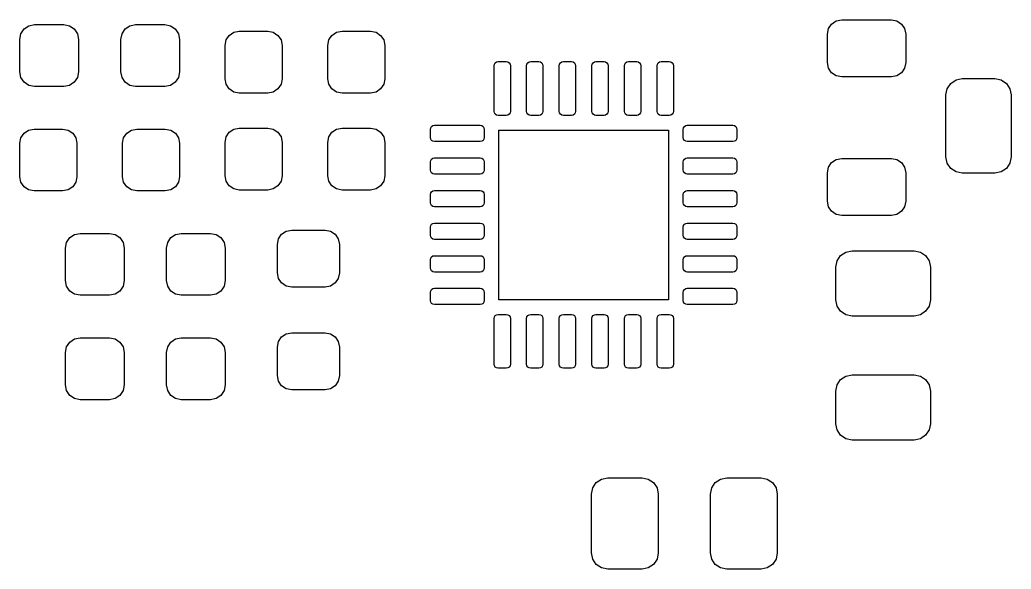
# Model space of a CAD drawing. Extents: x -2.16 to 1.75, y 0.51 to 2.75.
# Drawn here: x -1.301 to -0.703, y 1.987 to 2.319 of the extents above; entities that cross this region are included whole.
import ezdxf

# ---------------------------------------------------------------- set-up
doc = ezdxf.new("R2010")
doc.units = 0
doc.header["$MEASUREMENT"] = 0
doc.layers.add('BLACK', color=7, linetype='CONTINUOUS')

msp = doc.modelspace()

# ---------------------------------------------------------------- linework, layer by layer
at = {"layer": 'BLACK', "linetype": 'CONTINUOUS'}
for p, q in [((-0.81297, 2.31374), (-0.8111, 2.31653)), ((-0.8111, 2.31653), (-0.80831, 2.3184)), ((-0.80831, 2.3184), (-0.80501, 2.31906)), ((-0.80501, 2.31906), (-0.77499, 2.31906)), ((-0.77499, 2.31906), (-0.77169, 2.3184)), ((-0.77169, 2.3184), (-0.7689, 2.31653)), ((-0.7689, 2.31653), (-0.76703, 2.31374)), ((-1.30122, 2.30728), (-1.30055, 2.31067)), ((-1.30055, 2.31067), (-1.29863, 2.31355)), ((-1.29863, 2.31355), (-1.29575, 2.31547)), ((-1.29575, 2.31547), (-1.29236, 2.31614)), ((-1.29236, 2.31614), (-1.27465, 2.31614)), ((-1.27465, 2.31614), (-1.27126, 2.31547)), ((-1.27126, 2.31547), (-1.26838, 2.31355)), ((-1.26838, 2.31355), (-1.26646, 2.31067)), ((-1.26646, 2.31067), (-1.26579, 2.30728)), ((-1.2402, 2.30728), (-1.23952, 2.31067)), ((-1.23952, 2.31067), (-1.2376, 2.31355)), ((-1.2376, 2.31355), (-1.23473, 2.31547)), ((-1.23473, 2.31547), (-1.23134, 2.31614)), ((-1.23134, 2.31614), (-1.21362, 2.31614)), ((-1.21362, 2.31614), (-1.21023, 2.31547)), ((-1.21023, 2.31547), (-1.20736, 2.31355)), ((-1.20736, 2.31355), (-1.20544, 2.31067)), ((-1.20544, 2.31067), (-1.20476, 2.30728)), ((-1.1748, 2.30968), (-1.17201, 2.31155)), ((-1.17201, 2.31155), (-1.16871, 2.3122)), ((-1.16871, 2.3122), (-1.15149, 2.3122)), ((-1.15149, 2.3122), (-1.14819, 2.31155)), ((-1.14819, 2.31155), (-1.1454, 2.30968)), ((-1.11279, 2.30968), (-1.11, 2.31155)), ((-1.11, 2.31155), (-1.1067, 2.3122)), ((-1.1067, 2.3122), (-1.08948, 2.3122)), ((-1.08948, 2.3122), (-1.08618, 2.31155)), ((-1.08618, 2.31155), (-1.08339, 2.30968)), ((-0.81362, 2.31044), (-0.81297, 2.31374)), ((-0.81362, 2.29322), (-0.81362, 2.31044)), ((-0.76703, 2.31374), (-0.76638, 2.31044)), ((-0.76638, 2.31044), (-0.76638, 2.29322)), ((-1.30122, 2.2876), (-1.30122, 2.30728)), ((-1.26579, 2.30728), (-1.26579, 2.2876)), ((-1.2402, 2.2876), (-1.2402, 2.30728)), ((-1.20476, 2.30728), (-1.20476, 2.2876)), ((-1.17732, 2.30359), (-1.17667, 2.30689)), ((-1.17667, 2.30689), (-1.1748, 2.30968)), ((-1.1454, 2.30968), (-1.14353, 2.30689)), ((-1.14353, 2.30689), (-1.14287, 2.30359)), ((-1.11531, 2.30359), (-1.11466, 2.30689)), ((-1.11466, 2.30689), (-1.11279, 2.30968)), ((-1.08339, 2.30968), (-1.08152, 2.30689)), ((-1.08152, 2.30689), (-1.08087, 2.30359)), ((-1.17732, 2.28342), (-1.17732, 2.30359)), ((-1.14287, 2.30359), (-1.14287, 2.28342)), ((-1.11531, 2.28342), (-1.11531, 2.30359)), ((-1.08087, 2.30359), (-1.08087, 2.28342)), ((-1.01492, 2.29134), (-1.01473, 2.29228)), ((-1.01473, 2.29228), (-1.0142, 2.29308)), ((-1.0142, 2.29308), (-1.0134, 2.29361)), ((-1.0134, 2.29361), (-1.01246, 2.2938)), ((-1.01246, 2.2938), (-1.00754, 2.2938)), ((-1.00754, 2.2938), (-1.0066, 2.29361)), ((-1.0066, 2.29361), (-1.0058, 2.29308)), ((-1.0058, 2.29308), (-1.00527, 2.29228)), ((-1.00527, 2.29228), (-1.00508, 2.29134)), ((-0.99524, 2.29134), (-0.99505, 2.29228)), ((-0.99505, 2.29228), (-0.99452, 2.29308)), ((-0.99452, 2.29308), (-0.99372, 2.29361)), ((-0.99372, 2.29361), (-0.99278, 2.2938)), ((-0.99278, 2.2938), (-0.98785, 2.2938)), ((-0.98785, 2.2938), (-0.98691, 2.29361)), ((-0.98691, 2.29361), (-0.98611, 2.29308)), ((-0.98611, 2.29308), (-0.98558, 2.29228)), ((-0.98558, 2.29228), (-0.98539, 2.29134)), ((-0.97555, 2.29134), (-0.97536, 2.29228)), ((-0.97536, 2.29228), (-0.97483, 2.29308)), ((-0.97483, 2.29308), (-0.97403, 2.29361)), ((-0.97403, 2.29361), (-0.97309, 2.2938)), ((-0.97309, 2.2938), (-0.96817, 2.2938)), ((-0.96817, 2.2938), (-0.96723, 2.29361)), ((-0.96723, 2.29361), (-0.96643, 2.29308)), ((-0.96643, 2.29308), (-0.9659, 2.29228)), ((-0.9659, 2.29228), (-0.96571, 2.29134)), ((-0.95587, 2.29134), (-0.95568, 2.29228)), ((-0.95568, 2.29228), (-0.95515, 2.29308)), ((-0.95515, 2.29308), (-0.95435, 2.29361)), ((-0.95435, 2.29361), (-0.95341, 2.2938)), ((-0.95341, 2.2938), (-0.94848, 2.2938)), ((-0.94848, 2.2938), (-0.94754, 2.29361)), ((-0.94754, 2.29361), (-0.94674, 2.29308)), ((-0.94674, 2.29308), (-0.94621, 2.29228)), ((-0.94621, 2.29228), (-0.94602, 2.29134)), ((-0.93618, 2.29134), (-0.93599, 2.29228)), ((-0.93599, 2.29228), (-0.93546, 2.29308)), ((-0.93546, 2.29308), (-0.93466, 2.29361)), ((-0.93466, 2.29361), (-0.93372, 2.2938)), ((-0.93372, 2.2938), (-0.9288, 2.2938)), ((-0.9288, 2.2938), (-0.92786, 2.29361)), ((-0.92786, 2.29361), (-0.92706, 2.29308)), ((-0.92706, 2.29308), (-0.92653, 2.29228)), ((-0.92653, 2.29228), (-0.92634, 2.29134)), ((-0.9165, 2.29134), (-0.91631, 2.29228)), ((-0.91631, 2.29228), (-0.91578, 2.29308)), ((-0.91578, 2.29308), (-0.91498, 2.29361)), ((-0.91498, 2.29361), (-0.91404, 2.2938)), ((-0.91404, 2.2938), (-0.90911, 2.2938)), ((-0.90911, 2.2938), (-0.90817, 2.29361)), ((-0.90817, 2.29361), (-0.90737, 2.29308)), ((-0.90737, 2.29308), (-0.90684, 2.29228)), ((-0.90684, 2.29228), (-0.90665, 2.29134)), ((-0.81297, 2.28992), (-0.81362, 2.29322)), ((-0.76638, 2.29322), (-0.76703, 2.28992)), ((-1.30055, 2.28421), (-1.30122, 2.2876)), ((-1.26579, 2.2876), (-1.26646, 2.28421)), ((-1.23952, 2.28421), (-1.2402, 2.2876)), ((-1.20476, 2.2876), (-1.20544, 2.28421)), ((-1.01492, 2.26378), (-1.01492, 2.29134)), ((-1.00508, 2.29134), (-1.00508, 2.26378)), ((-0.99524, 2.26378), (-0.99524, 2.29134)), ((-0.98539, 2.29134), (-0.98539, 2.26378)), ((-0.97555, 2.26378), (-0.97555, 2.29134)), ((-0.96571, 2.29134), (-0.96571, 2.26378)), ((-0.95587, 2.26378), (-0.95587, 2.29134)), ((-0.94602, 2.29134), (-0.94602, 2.26378)), ((-0.93618, 2.26378), (-0.93618, 2.29134)), ((-0.92634, 2.29134), (-0.92634, 2.26378)), ((-0.9165, 2.26378), (-0.9165, 2.29134)), ((-0.90665, 2.29134), (-0.90665, 2.26378)), ((-0.8111, 2.28713), (-0.81297, 2.28992)), ((-0.80831, 2.28526), (-0.8111, 2.28713)), ((-0.7689, 2.28713), (-0.77169, 2.28526)), ((-0.76703, 2.28992), (-0.7689, 2.28713)), ((-1.29863, 2.28133), (-1.30055, 2.28421)), ((-1.29575, 2.27941), (-1.29863, 2.28133)), ((-1.26838, 2.28133), (-1.27126, 2.27941)), ((-1.26646, 2.28421), (-1.26838, 2.28133)), ((-1.2376, 2.28133), (-1.23952, 2.28421)), ((-1.23473, 2.27941), (-1.2376, 2.28133)), ((-1.20736, 2.28133), (-1.21023, 2.27941)), ((-1.20544, 2.28421), (-1.20736, 2.28133)), ((-1.17667, 2.28012), (-1.17732, 2.28342)), ((-1.14287, 2.28342), (-1.14353, 2.28012)), ((-1.11466, 2.28012), (-1.11531, 2.28342)), ((-1.08087, 2.28342), (-1.08152, 2.28012)), ((-0.80501, 2.28461), (-0.80831, 2.28526)), ((-0.77499, 2.28461), (-0.80501, 2.28461)), ((-0.77169, 2.28526), (-0.77499, 2.28461)), ((-0.74134, 2.27747), (-0.7392, 2.28066)), ((-0.7392, 2.28066), (-0.73601, 2.28279)), ((-0.73601, 2.28279), (-0.73224, 2.28354)), ((-0.73224, 2.28354), (-0.71256, 2.28354)), ((-0.71256, 2.28354), (-0.70879, 2.28279)), ((-0.70879, 2.28279), (-0.7056, 2.28066)), ((-0.7056, 2.28066), (-0.70347, 2.27747)), ((-1.29236, 2.27874), (-1.29575, 2.27941)), ((-1.27465, 2.27874), (-1.29236, 2.27874)), ((-1.27126, 2.27941), (-1.27465, 2.27874)), ((-1.23134, 2.27874), (-1.23473, 2.27941)), ((-1.21362, 2.27874), (-1.23134, 2.27874)), ((-1.21023, 2.27941), (-1.21362, 2.27874)), ((-1.1748, 2.27733), (-1.17667, 2.28012)), ((-1.17201, 2.27546), (-1.1748, 2.27733)), ((-1.16871, 2.2748), (-1.17201, 2.27546)), ((-1.15149, 2.2748), (-1.16871, 2.2748)), ((-1.14819, 2.27546), (-1.15149, 2.2748)), ((-1.1454, 2.27733), (-1.14819, 2.27546)), ((-1.14353, 2.28012), (-1.1454, 2.27733)), ((-1.11279, 2.27733), (-1.11466, 2.28012)), ((-1.11, 2.27546), (-1.11279, 2.27733)), ((-1.1067, 2.2748), (-1.11, 2.27546)), ((-1.08948, 2.2748), (-1.1067, 2.2748)), ((-1.08618, 2.27546), (-1.08948, 2.2748)), ((-1.08339, 2.27733), (-1.08618, 2.27546)), ((-1.08152, 2.28012), (-1.08339, 2.27733)), ((-0.74209, 2.2737), (-0.74134, 2.27747)), ((-0.70347, 2.27747), (-0.70272, 2.2737)), ((-0.74209, 2.2363), (-0.74209, 2.2737)), ((-0.70272, 2.2737), (-0.70272, 2.2363)), ((-1.01473, 2.26284), (-1.01492, 2.26378)), ((-1.0142, 2.26204), (-1.01473, 2.26284)), ((-1.00527, 2.26284), (-1.0058, 2.26204)), ((-1.00508, 2.26378), (-1.00527, 2.26284)), ((-0.99505, 2.26284), (-0.99524, 2.26378)), ((-0.99452, 2.26204), (-0.99505, 2.26284)), ((-0.98558, 2.26284), (-0.98611, 2.26204)), ((-0.98539, 2.26378), (-0.98558, 2.26284)), ((-0.97536, 2.26284), (-0.97555, 2.26378)), ((-0.97483, 2.26204), (-0.97536, 2.26284)), ((-0.9659, 2.26284), (-0.96643, 2.26204)), ((-0.96571, 2.26378), (-0.9659, 2.26284)), ((-0.95568, 2.26284), (-0.95587, 2.26378)), ((-0.95515, 2.26204), (-0.95568, 2.26284)), ((-0.94621, 2.26284), (-0.94674, 2.26204)), ((-0.94602, 2.26378), (-0.94621, 2.26284)), ((-0.93599, 2.26284), (-0.93618, 2.26378)), ((-0.93546, 2.26204), (-0.93599, 2.26284)), ((-0.92653, 2.26284), (-0.92706, 2.26204)), ((-0.92634, 2.26378), (-0.92653, 2.26284)), ((-0.91631, 2.26284), (-0.9165, 2.26378)), ((-0.91578, 2.26204), (-0.91631, 2.26284)), ((-0.90684, 2.26284), (-0.90737, 2.26204)), ((-0.90665, 2.26378), (-0.90684, 2.26284)), ((-1.0134, 2.26151), (-1.0142, 2.26204)), ((-1.01246, 2.26132), (-1.0134, 2.26151)), ((-1.00754, 2.26132), (-1.01246, 2.26132)), ((-1.0066, 2.26151), (-1.00754, 2.26132)), ((-1.0058, 2.26204), (-1.0066, 2.26151)), ((-0.99372, 2.26151), (-0.99452, 2.26204)), ((-0.99278, 2.26132), (-0.99372, 2.26151)), ((-0.98785, 2.26132), (-0.99278, 2.26132)), ((-0.98691, 2.26151), (-0.98785, 2.26132)), ((-0.98611, 2.26204), (-0.98691, 2.26151)), ((-0.97403, 2.26151), (-0.97483, 2.26204)), ((-0.97309, 2.26132), (-0.97403, 2.26151)), ((-0.96817, 2.26132), (-0.97309, 2.26132)), ((-0.96723, 2.26151), (-0.96817, 2.26132)), ((-0.96643, 2.26204), (-0.96723, 2.26151)), ((-0.95435, 2.26151), (-0.95515, 2.26204)), ((-0.95341, 2.26132), (-0.95435, 2.26151)), ((-0.94848, 2.26132), (-0.95341, 2.26132)), ((-0.94754, 2.26151), (-0.94848, 2.26132)), ((-0.94674, 2.26204), (-0.94754, 2.26151)), ((-0.93466, 2.26151), (-0.93546, 2.26204)), ((-0.93372, 2.26132), (-0.93466, 2.26151)), ((-0.9288, 2.26132), (-0.93372, 2.26132)), ((-0.92786, 2.26151), (-0.9288, 2.26132)), ((-0.92706, 2.26204), (-0.92786, 2.26151)), ((-0.91498, 2.26151), (-0.91578, 2.26204)), ((-0.91404, 2.26132), (-0.91498, 2.26151)), ((-0.90911, 2.26132), (-0.91404, 2.26132)), ((-0.90817, 2.26151), (-0.90911, 2.26132)), ((-0.90737, 2.26204), (-0.90817, 2.26151)), ((-1.30056, 2.24783), (-1.2987, 2.25063)), ((-1.2987, 2.25063), (-1.2959, 2.25249)), ((-1.2959, 2.25249), (-1.29261, 2.25315)), ((-1.29261, 2.25315), (-1.27538, 2.25315)), ((-1.27538, 2.25315), (-1.27209, 2.25249)), ((-1.27209, 2.25249), (-1.26929, 2.25063)), ((-1.26929, 2.25063), (-1.26743, 2.24783)), ((-1.23856, 2.24783), (-1.23669, 2.25063)), ((-1.23669, 2.25063), (-1.2339, 2.25249)), ((-1.2339, 2.25249), (-1.2306, 2.25315)), ((-1.2306, 2.25315), (-1.21338, 2.25315)), ((-1.21338, 2.25315), (-1.21008, 2.25249)), ((-1.21008, 2.25249), (-1.20729, 2.25063)), ((-1.20729, 2.25063), (-1.20542, 2.24783)), ((-1.17667, 2.24838), (-1.1748, 2.25118)), ((-1.1748, 2.25118), (-1.17201, 2.25305)), ((-1.17201, 2.25305), (-1.16871, 2.2537)), ((-1.16871, 2.2537), (-1.15149, 2.2537)), ((-1.15149, 2.2537), (-1.14819, 2.25305)), ((-1.14819, 2.25305), (-1.1454, 2.25118)), ((-1.1454, 2.25118), (-1.14353, 2.24838)), ((-1.11466, 2.24838), (-1.11279, 2.25118)), ((-1.11279, 2.25118), (-1.11, 2.25305)), ((-1.11, 2.25305), (-1.1067, 2.2537)), ((-1.1067, 2.2537), (-1.08948, 2.2537)), ((-1.08948, 2.2537), (-1.08618, 2.25305)), ((-1.08618, 2.25305), (-1.08339, 2.25118)), ((-1.08339, 2.25118), (-1.08152, 2.24838)), ((-1.05331, 2.25295), (-1.05312, 2.25389)), ((-1.05331, 2.24803), (-1.05331, 2.25295)), ((-1.05312, 2.25389), (-1.05259, 2.25469)), ((-1.05259, 2.25469), (-1.05179, 2.25523)), ((-1.05179, 2.25523), (-1.05085, 2.25541)), ((-1.05085, 2.25541), (-1.02329, 2.25541)), ((-1.02329, 2.25541), (-1.02235, 2.25523)), ((-1.02235, 2.25523), (-1.02155, 2.25469)), ((-1.02155, 2.25469), (-1.02101, 2.25389)), ((-1.02101, 2.25389), (-1.02083, 2.25295)), ((-1.02083, 2.25295), (-1.02083, 2.24803)), ((-1.01197, 2.1501), (-1.01197, 2.25246)), ((-1.01197, 2.25246), (-0.90961, 2.25246)), ((-0.90961, 2.25246), (-0.90961, 2.1501)), ((-0.90075, 2.25295), (-0.90056, 2.25389)), ((-0.90075, 2.24803), (-0.90075, 2.25295)), ((-0.90056, 2.25389), (-0.90003, 2.25469)), ((-0.90003, 2.25469), (-0.89923, 2.25523)), ((-0.89923, 2.25523), (-0.89829, 2.25541)), ((-0.89829, 2.25541), (-0.87073, 2.25541)), ((-0.87073, 2.25541), (-0.86979, 2.25523)), ((-0.86979, 2.25523), (-0.86899, 2.25469)), ((-0.86899, 2.25469), (-0.86846, 2.25389)), ((-0.86846, 2.25389), (-0.86827, 2.25295)), ((-0.86827, 2.25295), (-0.86827, 2.24803)), ((-1.30122, 2.24454), (-1.30056, 2.24783)), ((-1.30122, 2.22436), (-1.30122, 2.24454)), ((-1.26743, 2.24783), (-1.26677, 2.24454)), ((-1.26677, 2.24454), (-1.26677, 2.22436)), ((-1.23921, 2.24454), (-1.23856, 2.24783)), ((-1.23921, 2.22436), (-1.23921, 2.24454)), ((-1.20542, 2.24783), (-1.20476, 2.24454)), ((-1.20476, 2.24454), (-1.20476, 2.22436)), ((-1.17732, 2.24509), (-1.17667, 2.24838)), ((-1.17732, 2.22491), (-1.17732, 2.24509)), ((-1.14353, 2.24838), (-1.14287, 2.24509)), ((-1.14287, 2.24509), (-1.14287, 2.22491)), ((-1.11531, 2.24509), (-1.11466, 2.24838)), ((-1.11531, 2.22491), (-1.11531, 2.24509)), ((-1.08152, 2.24838), (-1.08087, 2.24509)), ((-1.08087, 2.24509), (-1.08087, 2.22491)), ((-1.05312, 2.24709), (-1.05331, 2.24803)), ((-1.05259, 2.24629), (-1.05312, 2.24709)), ((-1.05179, 2.24576), (-1.05259, 2.24629)), ((-1.05085, 2.24557), (-1.05179, 2.24576)), ((-1.02329, 2.24557), (-1.05085, 2.24557)), ((-1.02235, 2.24576), (-1.02329, 2.24557)), ((-1.02155, 2.24629), (-1.02235, 2.24576)), ((-1.02101, 2.24709), (-1.02155, 2.24629)), ((-1.02083, 2.24803), (-1.02101, 2.24709)), ((-0.90056, 2.24709), (-0.90075, 2.24803)), ((-0.90003, 2.24629), (-0.90056, 2.24709)), ((-0.89923, 2.24576), (-0.90003, 2.24629)), ((-0.89829, 2.24557), (-0.89923, 2.24576)), ((-0.87073, 2.24557), (-0.89829, 2.24557)), ((-0.86979, 2.24576), (-0.87073, 2.24557)), ((-0.86899, 2.24629), (-0.86979, 2.24576)), ((-0.86846, 2.24709), (-0.86899, 2.24629)), ((-0.86827, 2.24803), (-0.86846, 2.24709)), ((-1.05331, 2.23327), (-1.05312, 2.23421)), ((-1.05331, 2.22835), (-1.05331, 2.23327)), ((-1.05312, 2.23421), (-1.05259, 2.23501)), ((-1.05259, 2.23501), (-1.05179, 2.23554)), ((-1.05179, 2.23554), (-1.05085, 2.23573)), ((-1.05085, 2.23573), (-1.02329, 2.23573)), ((-1.02329, 2.23573), (-1.02235, 2.23554)), ((-1.02235, 2.23554), (-1.02155, 2.23501)), ((-1.02155, 2.23501), (-1.02101, 2.23421)), ((-1.02101, 2.23421), (-1.02083, 2.23327)), ((-1.02083, 2.23327), (-1.02083, 2.22835)), ((-0.90075, 2.23327), (-0.90056, 2.23421)), ((-0.90075, 2.22835), (-0.90075, 2.23327)), ((-0.90056, 2.23421), (-0.90003, 2.23501)), ((-0.90003, 2.23501), (-0.89923, 2.23554)), ((-0.89923, 2.23554), (-0.89829, 2.23573)), ((-0.89829, 2.23573), (-0.87073, 2.23573)), ((-0.87073, 2.23573), (-0.86979, 2.23554)), ((-0.86979, 2.23554), (-0.86899, 2.23501)), ((-0.86899, 2.23501), (-0.86846, 2.23421)), ((-0.86846, 2.23421), (-0.86827, 2.23327)), ((-0.86827, 2.23327), (-0.86827, 2.22835)), ((-0.81297, 2.23008), (-0.8111, 2.23287)), ((-0.8111, 2.23287), (-0.80831, 2.23474)), ((-0.80831, 2.23474), (-0.80501, 2.23539)), ((-0.80501, 2.23539), (-0.77499, 2.23539)), ((-0.77499, 2.23539), (-0.77169, 2.23474)), ((-0.77169, 2.23474), (-0.7689, 2.23287)), ((-0.7689, 2.23287), (-0.76703, 2.23008)), ((-0.74134, 2.23253), (-0.74209, 2.2363)), ((-0.7392, 2.22934), (-0.74134, 2.23253)), ((-0.70347, 2.23253), (-0.7056, 2.22934)), ((-0.70272, 2.2363), (-0.70347, 2.23253)), ((-1.05312, 2.2274), (-1.05331, 2.22835)), ((-1.05259, 2.22661), (-1.05312, 2.2274)), ((-1.05179, 2.22607), (-1.05259, 2.22661)), ((-1.02155, 2.22661), (-1.02235, 2.22607)), ((-1.02101, 2.2274), (-1.02155, 2.22661)), ((-1.02083, 2.22835), (-1.02101, 2.2274)), ((-0.90056, 2.2274), (-0.90075, 2.22835)), ((-0.90003, 2.22661), (-0.90056, 2.2274)), ((-0.89923, 2.22607), (-0.90003, 2.22661)), ((-0.86899, 2.22661), (-0.86979, 2.22607)), ((-0.86846, 2.2274), (-0.86899, 2.22661)), ((-0.86827, 2.22835), (-0.86846, 2.2274)), ((-0.81362, 2.22678), (-0.81297, 2.23008)), ((-0.81362, 2.20956), (-0.81362, 2.22678)), ((-0.76703, 2.23008), (-0.76638, 2.22678)), ((-0.76638, 2.22678), (-0.76638, 2.20956)), ((-0.73601, 2.22721), (-0.7392, 2.22934)), ((-0.73224, 2.22646), (-0.73601, 2.22721)), ((-0.71256, 2.22646), (-0.73224, 2.22646)), ((-0.70879, 2.22721), (-0.71256, 2.22646)), ((-0.7056, 2.22934), (-0.70879, 2.22721)), ((-1.30056, 2.22106), (-1.30122, 2.22436)), ((-1.2987, 2.21827), (-1.30056, 2.22106)), ((-1.26743, 2.22106), (-1.26929, 2.21827)), ((-1.26677, 2.22436), (-1.26743, 2.22106)), ((-1.23856, 2.22106), (-1.23921, 2.22436)), ((-1.23669, 2.21827), (-1.23856, 2.22106)), ((-1.20542, 2.22106), (-1.20729, 2.21827)), ((-1.20476, 2.22436), (-1.20542, 2.22106)), ((-1.17667, 2.22162), (-1.17732, 2.22491)), ((-1.1748, 2.21882), (-1.17667, 2.22162)), ((-1.14353, 2.22162), (-1.1454, 2.21882)), ((-1.14287, 2.22491), (-1.14353, 2.22162)), ((-1.11466, 2.22162), (-1.11531, 2.22491)), ((-1.11279, 2.21882), (-1.11466, 2.22162)), ((-1.08152, 2.22162), (-1.08339, 2.21882)), ((-1.08087, 2.22491), (-1.08152, 2.22162)), ((-1.05085, 2.22589), (-1.05179, 2.22607)), ((-1.02329, 2.22589), (-1.05085, 2.22589)), ((-1.02235, 2.22607), (-1.02329, 2.22589)), ((-0.89829, 2.22589), (-0.89923, 2.22607)), ((-0.87073, 2.22589), (-0.89829, 2.22589)), ((-0.86979, 2.22607), (-0.87073, 2.22589)), ((-1.2959, 2.2164), (-1.2987, 2.21827)), ((-1.29261, 2.21575), (-1.2959, 2.2164)), ((-1.27538, 2.21575), (-1.29261, 2.21575)), ((-1.27209, 2.2164), (-1.27538, 2.21575)), ((-1.26929, 2.21827), (-1.27209, 2.2164)), ((-1.2339, 2.2164), (-1.23669, 2.21827)), ((-1.2306, 2.21575), (-1.2339, 2.2164)), ((-1.21338, 2.21575), (-1.2306, 2.21575)), ((-1.21008, 2.2164), (-1.21338, 2.21575)), ((-1.20729, 2.21827), (-1.21008, 2.2164)), ((-1.17201, 2.21695), (-1.1748, 2.21882)), ((-1.16871, 2.2163), (-1.17201, 2.21695)), ((-1.15149, 2.2163), (-1.16871, 2.2163)), ((-1.14819, 2.21695), (-1.15149, 2.2163)), ((-1.1454, 2.21882), (-1.14819, 2.21695)), ((-1.11, 2.21695), (-1.11279, 2.21882)), ((-1.1067, 2.2163), (-1.11, 2.21695)), ((-1.08948, 2.2163), (-1.1067, 2.2163)), ((-1.08618, 2.21695), (-1.08948, 2.2163)), ((-1.08339, 2.21882), (-1.08618, 2.21695)), ((-1.05331, 2.21358), (-1.05312, 2.21452)), ((-1.05312, 2.21452), (-1.05259, 2.21532)), ((-1.05259, 2.21532), (-1.05179, 2.21586)), ((-1.05179, 2.21586), (-1.05085, 2.21604)), ((-1.05085, 2.21604), (-1.02329, 2.21604)), ((-1.02329, 2.21604), (-1.02235, 2.21586)), ((-1.02235, 2.21586), (-1.02155, 2.21532)), ((-1.02155, 2.21532), (-1.02101, 2.21452)), ((-1.02101, 2.21452), (-1.02083, 2.21358)), ((-0.90075, 2.21358), (-0.90056, 2.21452)), ((-0.90056, 2.21452), (-0.90003, 2.21532)), ((-0.90003, 2.21532), (-0.89923, 2.21586)), ((-0.89923, 2.21586), (-0.89829, 2.21604)), ((-0.89829, 2.21604), (-0.87073, 2.21604)), ((-0.87073, 2.21604), (-0.86979, 2.21586)), ((-0.86979, 2.21586), (-0.86899, 2.21532)), ((-0.86899, 2.21532), (-0.86846, 2.21452)), ((-0.86846, 2.21452), (-0.86827, 2.21358)), ((-1.05331, 2.20866), (-1.05331, 2.21358)), ((-1.05312, 2.20772), (-1.05331, 2.20866)), ((-1.02083, 2.20866), (-1.02101, 2.20772)), ((-1.02083, 2.21358), (-1.02083, 2.20866)), ((-0.90075, 2.20866), (-0.90075, 2.21358)), ((-0.90056, 2.20772), (-0.90075, 2.20866)), ((-0.86827, 2.20866), (-0.86846, 2.20772)), ((-0.86827, 2.21358), (-0.86827, 2.20866)), ((-0.81297, 2.20626), (-0.81362, 2.20956)), ((-0.76638, 2.20956), (-0.76703, 2.20626)), ((-1.05259, 2.20692), (-1.05312, 2.20772)), ((-1.05179, 2.20639), (-1.05259, 2.20692)), ((-1.05085, 2.2062), (-1.05179, 2.20639)), ((-1.02329, 2.2062), (-1.05085, 2.2062)), ((-1.02235, 2.20639), (-1.02329, 2.2062)), ((-1.02155, 2.20692), (-1.02235, 2.20639)), ((-1.02101, 2.20772), (-1.02155, 2.20692)), ((-0.90003, 2.20692), (-0.90056, 2.20772)), ((-0.89923, 2.20639), (-0.90003, 2.20692)), ((-0.89829, 2.2062), (-0.89923, 2.20639)), ((-0.87073, 2.2062), (-0.89829, 2.2062)), ((-0.86979, 2.20639), (-0.87073, 2.2062)), ((-0.86899, 2.20692), (-0.86979, 2.20639)), ((-0.86846, 2.20772), (-0.86899, 2.20692)), ((-0.8111, 2.20347), (-0.81297, 2.20626)), ((-0.80831, 2.2016), (-0.8111, 2.20347)), ((-0.7689, 2.20347), (-0.77169, 2.2016)), ((-0.76703, 2.20626), (-0.7689, 2.20347)), ((-0.80501, 2.20094), (-0.80831, 2.2016)), ((-0.77499, 2.20094), (-0.80501, 2.20094)), ((-0.77169, 2.2016), (-0.77499, 2.20094)), ((-1.14319, 2.1896), (-1.14039, 2.19147)), ((-1.14039, 2.19147), (-1.1371, 2.19213)), ((-1.1371, 2.19213), (-1.11692, 2.19213)), ((-1.11692, 2.19213), (-1.11362, 2.19147)), ((-1.11362, 2.19147), (-1.11083, 2.1896)), ((-1.05331, 2.1939), (-1.05312, 2.19484)), ((-1.05331, 2.18898), (-1.05331, 2.1939)), ((-1.05312, 2.19484), (-1.05259, 2.19564)), ((-1.05259, 2.19564), (-1.05179, 2.19617)), ((-1.05179, 2.19617), (-1.05085, 2.19636)), ((-1.05085, 2.19636), (-1.02329, 2.19636)), ((-1.02329, 2.19636), (-1.02235, 2.19617)), ((-1.02235, 2.19617), (-1.02155, 2.19564)), ((-1.02155, 2.19564), (-1.02101, 2.19484)), ((-1.02101, 2.19484), (-1.02083, 2.1939)), ((-1.02083, 2.1939), (-1.02083, 2.18898)), ((-0.90075, 2.1939), (-0.90056, 2.19484)), ((-0.90075, 2.18898), (-0.90075, 2.1939)), ((-0.90056, 2.19484), (-0.90003, 2.19564)), ((-0.90003, 2.19564), (-0.89923, 2.19617)), ((-0.89923, 2.19617), (-0.89829, 2.19636)), ((-0.89829, 2.19636), (-0.87073, 2.19636)), ((-0.87073, 2.19636), (-0.86979, 2.19617)), ((-0.86979, 2.19617), (-0.86899, 2.19564)), ((-0.86899, 2.19564), (-0.86846, 2.19484)), ((-0.86846, 2.19484), (-0.86827, 2.1939)), ((-0.86827, 2.1939), (-0.86827, 2.18898)), ((-1.27366, 2.1813), (-1.27299, 2.18469)), ((-1.27299, 2.18469), (-1.27107, 2.18756)), ((-1.27107, 2.18756), (-1.26819, 2.18948)), ((-1.26819, 2.18948), (-1.2648, 2.19016)), ((-1.2648, 2.19016), (-1.24709, 2.19016)), ((-1.24709, 2.19016), (-1.2437, 2.18948)), ((-1.2437, 2.18948), (-1.24082, 2.18756)), ((-1.24082, 2.18756), (-1.2389, 2.18469)), ((-1.2389, 2.18469), (-1.23823, 2.1813)), ((-1.21264, 2.1813), (-1.21196, 2.18469)), ((-1.21196, 2.18469), (-1.21004, 2.18756)), ((-1.21004, 2.18756), (-1.20717, 2.18948)), ((-1.20717, 2.18948), (-1.20378, 2.19016)), ((-1.20378, 2.19016), (-1.18606, 2.19016)), ((-1.18606, 2.19016), (-1.18267, 2.18948)), ((-1.18267, 2.18948), (-1.1798, 2.18756)), ((-1.1798, 2.18756), (-1.17788, 2.18469)), ((-1.17788, 2.18469), (-1.1772, 2.1813)), ((-1.14571, 2.18351), (-1.14505, 2.18681)), ((-1.14505, 2.18681), (-1.14319, 2.1896)), ((-1.11083, 2.1896), (-1.10896, 2.18681)), ((-1.10896, 2.18681), (-1.10831, 2.18351)), ((-1.05312, 2.18803), (-1.05331, 2.18898)), ((-1.05259, 2.18724), (-1.05312, 2.18803)), ((-1.05179, 2.1867), (-1.05259, 2.18724)), ((-1.05085, 2.18652), (-1.05179, 2.1867)), ((-1.02329, 2.18652), (-1.05085, 2.18652)), ((-1.02235, 2.1867), (-1.02329, 2.18652)), ((-1.02155, 2.18724), (-1.02235, 2.1867)), ((-1.02101, 2.18803), (-1.02155, 2.18724)), ((-1.02083, 2.18898), (-1.02101, 2.18803)), ((-0.90056, 2.18803), (-0.90075, 2.18898)), ((-0.90003, 2.18724), (-0.90056, 2.18803)), ((-0.89923, 2.1867), (-0.90003, 2.18724)), ((-0.89829, 2.18652), (-0.89923, 2.1867)), ((-0.87073, 2.18652), (-0.89829, 2.18652)), ((-0.86979, 2.1867), (-0.87073, 2.18652)), ((-0.86899, 2.18724), (-0.86979, 2.1867)), ((-0.86846, 2.18803), (-0.86899, 2.18724)), ((-0.86827, 2.18898), (-0.86846, 2.18803)), ((-1.27366, 2.16161), (-1.27366, 2.1813)), ((-1.23823, 2.1813), (-1.23823, 2.16161)), ((-1.21264, 2.16161), (-1.21264, 2.1813)), ((-1.1772, 2.1813), (-1.1772, 2.16161)), ((-1.14571, 2.16629), (-1.14571, 2.18351)), ((-1.10831, 2.18351), (-1.10831, 2.16629)), ((-0.80566, 2.1767), (-0.80247, 2.17884)), ((-0.80247, 2.17884), (-0.7987, 2.17959)), ((-0.7987, 2.17959), (-0.7613, 2.17959)), ((-0.7613, 2.17959), (-0.75753, 2.17884)), ((-0.75753, 2.17884), (-0.75434, 2.1767)), ((-1.05331, 2.17421), (-1.05312, 2.17515)), ((-1.05331, 2.16929), (-1.05331, 2.17421)), ((-1.05312, 2.17515), (-1.05259, 2.17595)), ((-1.05259, 2.17595), (-1.05179, 2.17649)), ((-1.05179, 2.17649), (-1.05085, 2.17667)), ((-1.05085, 2.17667), (-1.02329, 2.17667)), ((-1.02329, 2.17667), (-1.02235, 2.17649)), ((-1.02235, 2.17649), (-1.02155, 2.17595)), ((-1.02155, 2.17595), (-1.02101, 2.17515)), ((-1.02101, 2.17515), (-1.02083, 2.17421)), ((-1.02083, 2.17421), (-1.02083, 2.16929)), ((-0.90075, 2.17421), (-0.90056, 2.17515)), ((-0.90075, 2.16929), (-0.90075, 2.17421)), ((-0.90056, 2.17515), (-0.90003, 2.17595)), ((-0.90003, 2.17595), (-0.89923, 2.17649)), ((-0.89923, 2.17649), (-0.89829, 2.17667)), ((-0.89829, 2.17667), (-0.87073, 2.17667)), ((-0.87073, 2.17667), (-0.86979, 2.17649)), ((-0.86979, 2.17649), (-0.86899, 2.17595)), ((-0.86899, 2.17595), (-0.86846, 2.17515)), ((-0.86846, 2.17515), (-0.86827, 2.17421)), ((-0.86827, 2.17421), (-0.86827, 2.16929)), ((-0.80854, 2.16974), (-0.80779, 2.17351)), ((-0.80779, 2.17351), (-0.80566, 2.1767)), ((-0.75434, 2.1767), (-0.75221, 2.17351)), ((-0.75221, 2.17351), (-0.75146, 2.16974)), ((-1.05312, 2.16835), (-1.05331, 2.16929)), ((-1.05259, 2.16755), (-1.05312, 2.16835)), ((-1.05179, 2.16702), (-1.05259, 2.16755)), ((-1.05085, 2.16683), (-1.05179, 2.16702)), ((-1.02329, 2.16683), (-1.05085, 2.16683)), ((-1.02235, 2.16702), (-1.02329, 2.16683)), ((-1.02155, 2.16755), (-1.02235, 2.16702)), ((-1.02101, 2.16835), (-1.02155, 2.16755)), ((-1.02083, 2.16929), (-1.02101, 2.16835)), ((-0.90056, 2.16835), (-0.90075, 2.16929)), ((-0.90003, 2.16755), (-0.90056, 2.16835)), ((-0.89923, 2.16702), (-0.90003, 2.16755)), ((-0.89829, 2.16683), (-0.89923, 2.16702)), ((-0.87073, 2.16683), (-0.89829, 2.16683)), ((-0.86979, 2.16702), (-0.87073, 2.16683)), ((-0.86899, 2.16755), (-0.86979, 2.16702)), ((-0.86846, 2.16835), (-0.86899, 2.16755)), ((-0.86827, 2.16929), (-0.86846, 2.16835)), ((-0.80854, 2.15006), (-0.80854, 2.16974)), ((-0.75146, 2.16974), (-0.75146, 2.15006)), ((-1.27299, 2.15822), (-1.27366, 2.16161)), ((-1.23823, 2.16161), (-1.2389, 2.15822)), ((-1.21196, 2.15822), (-1.21264, 2.16161)), ((-1.1772, 2.16161), (-1.17788, 2.15822)), ((-1.14505, 2.16299), (-1.14571, 2.16629)), ((-1.14319, 2.1602), (-1.14505, 2.16299)), ((-1.10896, 2.16299), (-1.11083, 2.1602)), ((-1.10831, 2.16629), (-1.10896, 2.16299)), ((-1.27107, 2.15535), (-1.27299, 2.15822)), ((-1.26819, 2.15343), (-1.27107, 2.15535)), ((-1.24082, 2.15535), (-1.2437, 2.15343)), ((-1.2389, 2.15822), (-1.24082, 2.15535)), ((-1.21004, 2.15535), (-1.21196, 2.15822)), ((-1.20717, 2.15343), (-1.21004, 2.15535)), ((-1.1798, 2.15535), (-1.18267, 2.15343)), ((-1.17788, 2.15822), (-1.1798, 2.15535)), ((-1.14039, 2.15833), (-1.14319, 2.1602)), ((-1.1371, 2.15768), (-1.14039, 2.15833)), ((-1.11692, 2.15768), (-1.1371, 2.15768)), ((-1.11362, 2.15833), (-1.11692, 2.15768)), ((-1.11083, 2.1602), (-1.11362, 2.15833)), ((-1.05331, 2.15453), (-1.05312, 2.15547)), ((-1.05312, 2.15547), (-1.05259, 2.15627)), ((-1.05259, 2.15627), (-1.05179, 2.1568)), ((-1.05179, 2.1568), (-1.05085, 2.15699)), ((-1.05085, 2.15699), (-1.02329, 2.15699)), ((-1.02329, 2.15699), (-1.02235, 2.1568)), ((-1.02235, 2.1568), (-1.02155, 2.15627)), ((-1.02155, 2.15627), (-1.02101, 2.15547)), ((-1.02101, 2.15547), (-1.02083, 2.15453)), ((-0.90075, 2.15453), (-0.90056, 2.15547)), ((-0.90056, 2.15547), (-0.90003, 2.15627)), ((-0.90003, 2.15627), (-0.89923, 2.1568)), ((-0.89923, 2.1568), (-0.89829, 2.15699)), ((-0.89829, 2.15699), (-0.87073, 2.15699)), ((-0.87073, 2.15699), (-0.86979, 2.1568)), ((-0.86979, 2.1568), (-0.86899, 2.15627)), ((-0.86899, 2.15627), (-0.86846, 2.15547)), ((-0.86846, 2.15547), (-0.86827, 2.15453)), ((-1.2648, 2.15276), (-1.26819, 2.15343)), ((-1.24709, 2.15276), (-1.2648, 2.15276)), ((-1.2437, 2.15343), (-1.24709, 2.15276)), ((-1.20378, 2.15276), (-1.20717, 2.15343)), ((-1.18606, 2.15276), (-1.20378, 2.15276)), ((-1.18267, 2.15343), (-1.18606, 2.15276)), ((-1.05331, 2.14961), (-1.05331, 2.15453)), ((-1.05312, 2.14866), (-1.05331, 2.14961)), ((-1.05259, 2.14787), (-1.05312, 2.14866)), ((-1.02101, 2.14866), (-1.02155, 2.14787)), ((-1.02083, 2.14961), (-1.02101, 2.14866)), ((-1.02083, 2.15453), (-1.02083, 2.14961)), ((-0.90961, 2.1501), (-1.01197, 2.1501)), ((-0.90075, 2.14961), (-0.90075, 2.15453)), ((-0.90056, 2.14866), (-0.90075, 2.14961)), ((-0.90003, 2.14787), (-0.90056, 2.14866)), ((-0.86846, 2.14866), (-0.86899, 2.14787)), ((-0.86827, 2.14961), (-0.86846, 2.14866)), ((-0.86827, 2.15453), (-0.86827, 2.14961)), ((-0.80779, 2.14629), (-0.80854, 2.15006)), ((-0.75146, 2.15006), (-0.75221, 2.14629)), ((-1.05179, 2.14733), (-1.05259, 2.14787)), ((-1.05085, 2.14715), (-1.05179, 2.14733)), ((-1.02329, 2.14715), (-1.05085, 2.14715)), ((-1.02235, 2.14733), (-1.02329, 2.14715)), ((-1.02155, 2.14787), (-1.02235, 2.14733)), ((-0.89923, 2.14733), (-0.90003, 2.14787)), ((-0.89829, 2.14715), (-0.89923, 2.14733)), ((-0.87073, 2.14715), (-0.89829, 2.14715)), ((-0.86979, 2.14733), (-0.87073, 2.14715)), ((-0.86899, 2.14787), (-0.86979, 2.14733)), ((-0.80566, 2.1431), (-0.80779, 2.14629)), ((-0.80247, 2.14097), (-0.80566, 2.1431)), ((-0.75434, 2.1431), (-0.75753, 2.14097)), ((-0.75221, 2.14629), (-0.75434, 2.1431)), ((-1.01492, 2.13878), (-1.01473, 2.13972)), ((-1.01492, 2.11122), (-1.01492, 2.13878)), ((-1.01473, 2.13972), (-1.0142, 2.14052)), ((-1.0142, 2.14052), (-1.0134, 2.14105)), ((-1.0134, 2.14105), (-1.01246, 2.14124)), ((-1.01246, 2.14124), (-1.00754, 2.14124)), ((-1.00754, 2.14124), (-1.0066, 2.14105)), ((-1.0066, 2.14105), (-1.0058, 2.14052)), ((-1.0058, 2.14052), (-1.00527, 2.13972)), ((-1.00527, 2.13972), (-1.00508, 2.13878)), ((-1.00508, 2.13878), (-1.00508, 2.11122)), ((-0.99524, 2.13878), (-0.99505, 2.13972)), ((-0.99524, 2.11122), (-0.99524, 2.13878)), ((-0.99505, 2.13972), (-0.99452, 2.14052)), ((-0.99452, 2.14052), (-0.99372, 2.14105)), ((-0.99372, 2.14105), (-0.99278, 2.14124)), ((-0.99278, 2.14124), (-0.98785, 2.14124)), ((-0.98785, 2.14124), (-0.98691, 2.14105)), ((-0.98691, 2.14105), (-0.98611, 2.14052)), ((-0.98611, 2.14052), (-0.98558, 2.13972)), ((-0.98558, 2.13972), (-0.98539, 2.13878)), ((-0.98539, 2.13878), (-0.98539, 2.11122)), ((-0.97555, 2.13878), (-0.97536, 2.13972)), ((-0.97555, 2.11122), (-0.97555, 2.13878)), ((-0.97536, 2.13972), (-0.97483, 2.14052)), ((-0.97483, 2.14052), (-0.97403, 2.14105)), ((-0.97403, 2.14105), (-0.97309, 2.14124)), ((-0.97309, 2.14124), (-0.96817, 2.14124)), ((-0.96817, 2.14124), (-0.96723, 2.14105)), ((-0.96723, 2.14105), (-0.96643, 2.14052)), ((-0.96643, 2.14052), (-0.9659, 2.13972)), ((-0.9659, 2.13972), (-0.96571, 2.13878)), ((-0.96571, 2.13878), (-0.96571, 2.11122)), ((-0.95587, 2.13878), (-0.95568, 2.13972)), ((-0.95587, 2.11122), (-0.95587, 2.13878)), ((-0.95568, 2.13972), (-0.95515, 2.14052)), ((-0.95515, 2.14052), (-0.95435, 2.14105)), ((-0.95435, 2.14105), (-0.95341, 2.14124)), ((-0.95341, 2.14124), (-0.94848, 2.14124)), ((-0.94848, 2.14124), (-0.94754, 2.14105)), ((-0.94754, 2.14105), (-0.94674, 2.14052)), ((-0.94674, 2.14052), (-0.94621, 2.13972)), ((-0.94621, 2.13972), (-0.94602, 2.13878)), ((-0.94602, 2.13878), (-0.94602, 2.11122)), ((-0.93618, 2.13878), (-0.93599, 2.13972)), ((-0.93618, 2.11122), (-0.93618, 2.13878)), ((-0.93599, 2.13972), (-0.93546, 2.14052)), ((-0.93546, 2.14052), (-0.93466, 2.14105)), ((-0.93466, 2.14105), (-0.93372, 2.14124)), ((-0.93372, 2.14124), (-0.9288, 2.14124)), ((-0.9288, 2.14124), (-0.92786, 2.14105)), ((-0.92786, 2.14105), (-0.92706, 2.14052)), ((-0.92706, 2.14052), (-0.92653, 2.13972)), ((-0.92653, 2.13972), (-0.92634, 2.13878)), ((-0.92634, 2.13878), (-0.92634, 2.11122)), ((-0.9165, 2.13878), (-0.91631, 2.13972)), ((-0.9165, 2.11122), (-0.9165, 2.13878)), ((-0.91631, 2.13972), (-0.91578, 2.14052)), ((-0.91578, 2.14052), (-0.91498, 2.14105)), ((-0.91498, 2.14105), (-0.91404, 2.14124)), ((-0.91404, 2.14124), (-0.90911, 2.14124)), ((-0.90911, 2.14124), (-0.90817, 2.14105)), ((-0.90817, 2.14105), (-0.90737, 2.14052)), ((-0.90737, 2.14052), (-0.90684, 2.13972)), ((-0.90684, 2.13972), (-0.90665, 2.13878)), ((-0.90665, 2.13878), (-0.90665, 2.11122)), ((-0.7987, 2.14022), (-0.80247, 2.14097)), ((-0.7613, 2.14022), (-0.7987, 2.14022)), ((-0.75753, 2.14097), (-0.7613, 2.14022)), ((-1.27107, 2.12457), (-1.26819, 2.12649)), ((-1.26819, 2.12649), (-1.2648, 2.12717)), ((-1.2648, 2.12717), (-1.24709, 2.12717)), ((-1.24709, 2.12717), (-1.2437, 2.12649)), ((-1.2437, 2.12649), (-1.24082, 2.12457)), ((-1.21004, 2.12457), (-1.20717, 2.12649)), ((-1.20717, 2.12649), (-1.20378, 2.12717)), ((-1.20378, 2.12717), (-1.18606, 2.12717)), ((-1.18606, 2.12717), (-1.18267, 2.12649)), ((-1.18267, 2.12649), (-1.1798, 2.12457)), ((-1.14571, 2.12151), (-1.14505, 2.1248)), ((-1.14505, 2.1248), (-1.14319, 2.1276)), ((-1.14319, 2.1276), (-1.14039, 2.12946)), ((-1.14039, 2.12946), (-1.1371, 2.13012)), ((-1.1371, 2.13012), (-1.11692, 2.13012)), ((-1.11692, 2.13012), (-1.11362, 2.12946)), ((-1.11362, 2.12946), (-1.11083, 2.1276)), ((-1.11083, 2.1276), (-1.10896, 2.1248)), ((-1.10896, 2.1248), (-1.10831, 2.12151)), ((-1.27366, 2.11831), (-1.27299, 2.1217)), ((-1.27299, 2.1217), (-1.27107, 2.12457)), ((-1.24082, 2.12457), (-1.2389, 2.1217)), ((-1.2389, 2.1217), (-1.23823, 2.11831)), ((-1.21264, 2.11831), (-1.21196, 2.1217)), ((-1.21196, 2.1217), (-1.21004, 2.12457)), ((-1.1798, 2.12457), (-1.17788, 2.1217)), ((-1.17788, 2.1217), (-1.1772, 2.11831)), ((-1.14571, 2.10428), (-1.14571, 2.12151)), ((-1.10831, 2.12151), (-1.10831, 2.10428)), ((-1.27366, 2.09862), (-1.27366, 2.11831)), ((-1.23823, 2.11831), (-1.23823, 2.09862)), ((-1.21264, 2.09862), (-1.21264, 2.11831)), ((-1.1772, 2.11831), (-1.1772, 2.09862)), ((-1.01473, 2.11028), (-1.01492, 2.11122)), ((-1.0142, 2.10948), (-1.01473, 2.11028)), ((-1.0134, 2.10895), (-1.0142, 2.10948)), ((-1.01246, 2.10876), (-1.0134, 2.10895)), ((-1.00754, 2.10876), (-1.01246, 2.10876)), ((-1.0066, 2.10895), (-1.00754, 2.10876)), ((-1.0058, 2.10948), (-1.0066, 2.10895)), ((-1.00527, 2.11028), (-1.0058, 2.10948)), ((-1.00508, 2.11122), (-1.00527, 2.11028)), ((-0.99505, 2.11028), (-0.99524, 2.11122)), ((-0.99452, 2.10948), (-0.99505, 2.11028)), ((-0.99372, 2.10895), (-0.99452, 2.10948)), ((-0.99278, 2.10876), (-0.99372, 2.10895)), ((-0.98785, 2.10876), (-0.99278, 2.10876)), ((-0.98691, 2.10895), (-0.98785, 2.10876)), ((-0.98611, 2.10948), (-0.98691, 2.10895)), ((-0.98558, 2.11028), (-0.98611, 2.10948)), ((-0.98539, 2.11122), (-0.98558, 2.11028)), ((-0.97536, 2.11028), (-0.97555, 2.11122)), ((-0.97483, 2.10948), (-0.97536, 2.11028)), ((-0.97403, 2.10895), (-0.97483, 2.10948)), ((-0.97309, 2.10876), (-0.97403, 2.10895)), ((-0.96817, 2.10876), (-0.97309, 2.10876)), ((-0.96723, 2.10895), (-0.96817, 2.10876)), ((-0.96643, 2.10948), (-0.96723, 2.10895)), ((-0.9659, 2.11028), (-0.96643, 2.10948)), ((-0.96571, 2.11122), (-0.9659, 2.11028)), ((-0.95568, 2.11028), (-0.95587, 2.11122)), ((-0.95515, 2.10948), (-0.95568, 2.11028)), ((-0.95435, 2.10895), (-0.95515, 2.10948)), ((-0.95341, 2.10876), (-0.95435, 2.10895)), ((-0.94848, 2.10876), (-0.95341, 2.10876)), ((-0.94754, 2.10895), (-0.94848, 2.10876)), ((-0.94674, 2.10948), (-0.94754, 2.10895)), ((-0.94621, 2.11028), (-0.94674, 2.10948)), ((-0.94602, 2.11122), (-0.94621, 2.11028)), ((-0.93599, 2.11028), (-0.93618, 2.11122)), ((-0.93546, 2.10948), (-0.93599, 2.11028)), ((-0.93466, 2.10895), (-0.93546, 2.10948)), ((-0.93372, 2.10876), (-0.93466, 2.10895)), ((-0.9288, 2.10876), (-0.93372, 2.10876)), ((-0.92786, 2.10895), (-0.9288, 2.10876)), ((-0.92706, 2.10948), (-0.92786, 2.10895)), ((-0.92653, 2.11028), (-0.92706, 2.10948)), ((-0.92634, 2.11122), (-0.92653, 2.11028)), ((-0.91631, 2.11028), (-0.9165, 2.11122)), ((-0.91578, 2.10948), (-0.91631, 2.11028)), ((-0.91498, 2.10895), (-0.91578, 2.10948)), ((-0.91404, 2.10876), (-0.91498, 2.10895)), ((-0.90911, 2.10876), (-0.91404, 2.10876)), ((-0.90817, 2.10895), (-0.90911, 2.10876)), ((-0.90737, 2.10948), (-0.90817, 2.10895)), ((-0.90684, 2.11028), (-0.90737, 2.10948)), ((-0.90665, 2.11122), (-0.90684, 2.11028)), ((-1.14505, 2.10099), (-1.14571, 2.10428)), ((-1.14319, 2.09819), (-1.14505, 2.10099)), ((-1.10896, 2.10099), (-1.11083, 2.09819)), ((-1.10831, 2.10428), (-1.10896, 2.10099)), ((-0.80779, 2.09871), (-0.80566, 2.1019)), ((-0.80566, 2.1019), (-0.80247, 2.10403)), ((-0.80247, 2.10403), (-0.7987, 2.10478)), ((-0.7987, 2.10478), (-0.7613, 2.10478)), ((-0.7613, 2.10478), (-0.75753, 2.10403)), ((-0.75753, 2.10403), (-0.75434, 2.1019)), ((-0.75434, 2.1019), (-0.75221, 2.09871)), ((-1.27299, 2.09523), (-1.27366, 2.09862)), ((-1.27107, 2.09236), (-1.27299, 2.09523)), ((-1.2389, 2.09523), (-1.24082, 2.09236)), ((-1.23823, 2.09862), (-1.2389, 2.09523)), ((-1.21196, 2.09523), (-1.21264, 2.09862)), ((-1.21004, 2.09236), (-1.21196, 2.09523)), ((-1.17788, 2.09523), (-1.1798, 2.09236)), ((-1.1772, 2.09862), (-1.17788, 2.09523)), ((-1.14039, 2.09632), (-1.14319, 2.09819)), ((-1.1371, 2.09567), (-1.14039, 2.09632)), ((-1.11692, 2.09567), (-1.1371, 2.09567)), ((-1.11362, 2.09632), (-1.11692, 2.09567)), ((-1.11083, 2.09819), (-1.11362, 2.09632)), ((-0.80854, 2.09494), (-0.80779, 2.09871)), ((-0.80854, 2.07526), (-0.80854, 2.09494)), ((-0.75221, 2.09871), (-0.75146, 2.09494)), ((-0.75146, 2.09494), (-0.75146, 2.07526)), ((-1.26819, 2.09044), (-1.27107, 2.09236)), ((-1.2648, 2.08976), (-1.26819, 2.09044)), ((-1.24709, 2.08976), (-1.2648, 2.08976)), ((-1.2437, 2.09044), (-1.24709, 2.08976)), ((-1.24082, 2.09236), (-1.2437, 2.09044)), ((-1.20717, 2.09044), (-1.21004, 2.09236)), ((-1.20378, 2.08976), (-1.20717, 2.09044)), ((-1.18606, 2.08976), (-1.20378, 2.08976)), ((-1.18267, 2.09044), (-1.18606, 2.08976)), ((-1.1798, 2.09236), (-1.18267, 2.09044)), ((-0.80779, 2.07149), (-0.80854, 2.07526)), ((-0.80566, 2.0683), (-0.80779, 2.07149)), ((-0.75221, 2.07149), (-0.75434, 2.0683)), ((-0.75146, 2.07526), (-0.75221, 2.07149)), ((-0.80247, 2.06616), (-0.80566, 2.0683)), ((-0.7987, 2.06541), (-0.80247, 2.06616)), ((-0.7613, 2.06541), (-0.7987, 2.06541)), ((-0.75753, 2.06616), (-0.7613, 2.06541)), ((-0.75434, 2.0683), (-0.75753, 2.06616)), ((-0.95322, 2.03968), (-0.95003, 2.04181)), ((-0.95003, 2.04181), (-0.94626, 2.04256)), ((-0.94626, 2.04256), (-0.92559, 2.04256)), ((-0.92559, 2.04256), (-0.92182, 2.04181)), ((-0.92182, 2.04181), (-0.91863, 2.03968)), ((-0.88137, 2.03968), (-0.87818, 2.04181)), ((-0.87818, 2.04181), (-0.87441, 2.04256)), ((-0.87441, 2.04256), (-0.85374, 2.04256)), ((-0.85374, 2.04256), (-0.84997, 2.04181)), ((-0.84997, 2.04181), (-0.84678, 2.03968)), ((-0.9561, 2.03272), (-0.95535, 2.03648)), ((-0.95535, 2.03648), (-0.95322, 2.03968)), ((-0.91863, 2.03968), (-0.9165, 2.03648)), ((-0.9165, 2.03648), (-0.91575, 2.03272)), ((-0.88425, 2.03272), (-0.8835, 2.03648)), ((-0.8835, 2.03648), (-0.88137, 2.03968)), ((-0.84678, 2.03968), (-0.84465, 2.03648)), ((-0.84465, 2.03648), (-0.8439, 2.03272)), ((-0.9561, 1.99728), (-0.9561, 2.03272)), ((-0.91575, 2.03272), (-0.91575, 1.99728)), ((-0.88425, 1.99728), (-0.88425, 2.03272)), ((-0.8439, 2.03272), (-0.8439, 1.99728)), ((-0.95535, 1.99352), (-0.9561, 1.99728)), ((-0.95322, 1.99032), (-0.95535, 1.99352)), ((-0.9165, 1.99352), (-0.91863, 1.99032)), ((-0.91575, 1.99728), (-0.9165, 1.99352)), ((-0.8835, 1.99352), (-0.88425, 1.99728)), ((-0.88137, 1.99032), (-0.8835, 1.99352)), ((-0.84465, 1.99352), (-0.84678, 1.99032)), ((-0.8439, 1.99728), (-0.84465, 1.99352)), ((-0.95003, 1.98819), (-0.95322, 1.99032)), ((-0.94626, 1.98744), (-0.95003, 1.98819)), ((-0.92559, 1.98744), (-0.94626, 1.98744)), ((-0.92182, 1.98819), (-0.92559, 1.98744)), ((-0.91863, 1.99032), (-0.92182, 1.98819)), ((-0.87818, 1.98819), (-0.88137, 1.99032)), ((-0.87441, 1.98744), (-0.87818, 1.98819)), ((-0.85374, 1.98744), (-0.87441, 1.98744)), ((-0.84997, 1.98819), (-0.85374, 1.98744)), ((-0.84678, 1.99032), (-0.84997, 1.98819))]:
    msp.add_line(p, q, dxfattribs=at)

doc.saveas('drawing.dxf')
